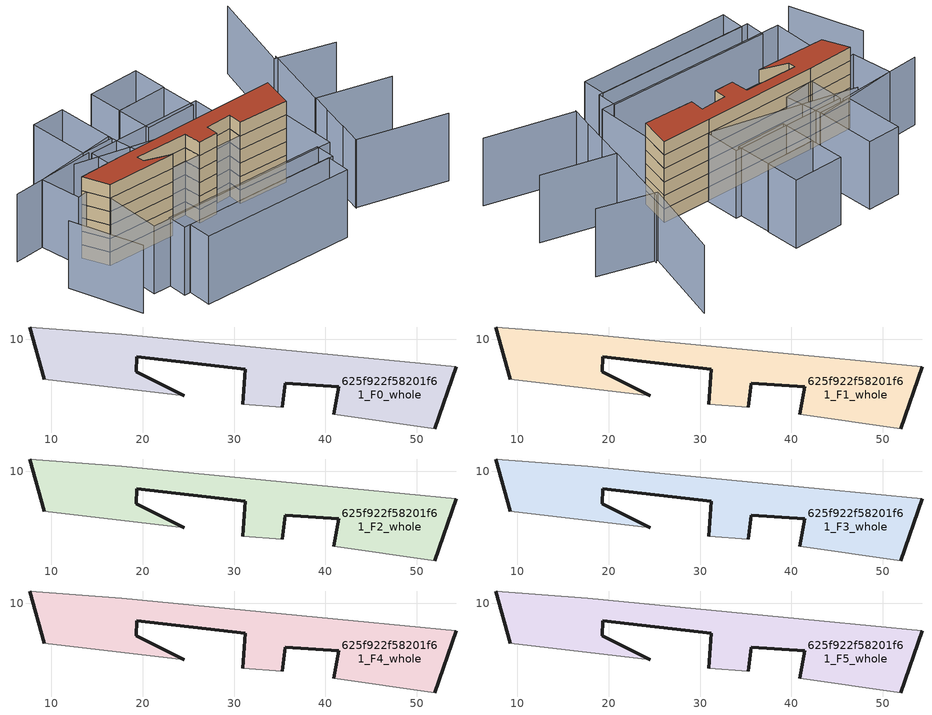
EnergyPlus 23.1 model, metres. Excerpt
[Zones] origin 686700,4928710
625f922f58201f61_F0_whole
 floor ground (EU_floor_Construction): 54.29,7.03 51.96,0.23 40.92,1.79 41.45,4.84 35.58,5.2 35.29,2.59 30.96,2.9 31.21,6.76 19.36,8.1 19.31,6.45 24.56,3.85 9.23,5.63 7.62,11.33 17.71,10.57 43.05,8.12 z0
 wall outside (EU_wall_Construction): 7.62,11.33 9.23,5.63 / 24.56,3.85 19.31,6.45 19.36,8.1 31.21,6.76 30.96,2.9 / 35.29,2.59 35.58,5.2 41.45,4.84 40.92,1.79 / 51.96,0.23 54.29,7.03 z0:3
 wall adiabatic (EU_wall_Construction): 9.23,5.63 24.56,3.85 / 30.96,2.9 35.29,2.59 / 40.92,1.79 51.96,0.23 / 54.29,7.03 43.05,8.12 17.71,10.57 7.62,11.33 z0:3
625f922f58201f61_F1_whole
 floor to 625f922f58201f61_F0_whole (EU_floor_Construction): 54.29,7.03 51.96,0.23 40.92,1.79 41.45,4.84 35.58,5.2 35.29,2.59 30.96,2.9 31.21,6.76 19.36,8.1 19.31,6.45 24.56,3.85 9.23,5.63 7.62,11.33 17.71,10.57 43.05,8.12 z3
 wall outside (EU_wall_Construction): 7.62,11.33 9.23,5.63 / 24.56,3.85 19.31,6.45 19.36,8.1 31.21,6.76 30.96,2.9 / 35.29,2.59 35.58,5.2 41.45,4.84 40.92,1.79 / 51.96,0.23 54.29,7.03 z3:6
 wall adiabatic (EU_wall_Construction): 9.23,5.63 24.56,3.85 / 30.96,2.9 35.29,2.59 / 40.92,1.79 51.96,0.23 / 54.29,7.03 43.05,8.12 17.71,10.57 7.62,11.33 z3:6
625f922f58201f61_F2_whole
 floor to 625f922f58201f61_F1_whole (EU_floor_Construction): 54.29,7.03 51.96,0.23 40.92,1.79 41.45,4.84 35.58,5.2 35.29,2.59 30.96,2.9 31.21,6.76 19.36,8.1 19.31,6.45 24.56,3.85 9.23,5.63 7.62,11.33 17.71,10.57 43.05,8.12 z6
 wall outside (EU_wall_Construction): 7.62,11.33 9.23,5.63 / 24.56,3.85 19.31,6.45 19.36,8.1 31.21,6.76 30.96,2.9 / 35.29,2.59 35.58,5.2 41.45,4.84 40.92,1.79 / 51.96,0.23 54.29,7.03 z6:9
 wall adiabatic (EU_wall_Construction): 9.23,5.63 24.56,3.85 / 30.96,2.9 35.29,2.59 / 40.92,1.79 51.96,0.23 / 54.29,7.03 43.05,8.12 17.71,10.57 7.62,11.33 z6:9
625f922f58201f61_F3_whole
 floor to 625f922f58201f61_F2_whole (EU_floor_Construction): 54.29,7.03 51.96,0.23 40.92,1.79 41.45,4.84 35.58,5.2 35.29,2.59 30.96,2.9 31.21,6.76 19.36,8.1 19.31,6.45 24.56,3.85 9.23,5.63 7.62,11.33 17.71,10.57 43.05,8.12 z9
 wall outside (EU_wall_Construction): 7.62,11.33 9.23,5.63 / 24.56,3.85 19.31,6.45 19.36,8.1 31.21,6.76 30.96,2.9 / 35.29,2.59 35.58,5.2 41.45,4.84 40.92,1.79 / 51.96,0.23 54.29,7.03 z9:12
 wall adiabatic (EU_wall_Construction): 9.23,5.63 24.56,3.85 / 30.96,2.9 35.29,2.59 / 40.92,1.79 51.96,0.23 / 54.29,7.03 43.05,8.12 17.71,10.57 7.62,11.33 z9:12
625f922f58201f61_F4_whole
 floor to 625f922f58201f61_F3_whole (EU_floor_Construction): 54.29,7.03 51.96,0.23 40.92,1.79 41.45,4.84 35.58,5.2 35.29,2.59 30.96,2.9 31.21,6.76 19.36,8.1 19.31,6.45 24.56,3.85 9.23,5.63 7.62,11.33 17.71,10.57 43.05,8.12 z12
 wall outside (EU_wall_Construction): 7.62,11.33 9.23,5.63 / 24.56,3.85 19.31,6.45 19.36,8.1 31.21,6.76 30.96,2.9 / 35.29,2.59 35.58,5.2 41.45,4.84 40.92,1.79 / 51.96,0.23 54.29,7.03 z12:15
 wall adiabatic (EU_wall_Construction): 9.23,5.63 24.56,3.85 / 30.96,2.9 35.29,2.59 / 40.92,1.79 51.96,0.23 / 54.29,7.03 43.05,8.12 17.71,10.57 7.62,11.33 z12:15
625f922f58201f61_F5_whole
 floor to 625f922f58201f61_F4_whole (EU_floor_Construction): 54.29,7.03 51.96,0.23 40.92,1.79 41.45,4.84 35.58,5.2 35.29,2.59 30.96,2.9 31.21,6.76 19.36,8.1 19.31,6.45 24.56,3.85 9.23,5.63 7.62,11.33 17.71,10.57 43.05,8.12 z15
 wall outside (EU_wall_Construction): 7.62,11.33 9.23,5.63 / 24.56,3.85 19.31,6.45 19.36,8.1 31.21,6.76 30.96,2.9 / 35.29,2.59 35.58,5.2 41.45,4.84 40.92,1.79 / 51.96,0.23 54.29,7.03 z15:18
 wall adiabatic (EU_wall_Construction): 9.23,5.63 24.56,3.85 / 30.96,2.9 35.29,2.59 / 40.92,1.79 51.96,0.23 / 54.29,7.03 43.05,8.12 17.71,10.57 7.62,11.33 z15:18
 roof outside (EU_roof_Construction): 51.96,0.23 54.29,7.03 43.05,8.12 17.71,10.57 7.62,11.33 9.23,5.63 24.56,3.85 19.31,6.45 19.36,8.1 31.21,6.76 30.96,2.9 35.29,2.59 35.58,5.2 41.45,4.84 40.92,1.79 z18
shading: 54.3,-14.99 72.51,-21.69 / 54.19,-15.15 56.12,-10.02 / 55.98,-10.42 58.13,-4.4 / 57.86,-5.29 59.77,0.01 / -1.52,6.26 1.58,-9.54 / 74.76,-5.62 59.7,0.04 / 59.7,0.04 65.27,14.87 / 76.21,9.67 64.42,14.45 / 64.42,14.45 71.87,32.81 / 18,18.85 -1.25,19.37 / 53.44,4.56 13.32,18.3 / 12.52,-11.34 46.4,-15.32 / 46.4,-15.32 45.79,-20.48 / 45.79,-20.48 11.91,-16.5 / 11.91,-16.5 12.52,-11.34 / 47.28,-15.51 11.18,-11.18 / 11.18,-11.18 11.69,-6.9 / 11.69,-6.9 47.8,-11.23 / 47.8,-11.23 47.28,-15.51 / 50.48,-11.86 7.73,-6.64 / 7.73,-6.64 9.25,5.77 / 9.25,5.77 52,0.55 / 52,0.55 50.48,-11.86 / 43.41,8.09 17.51,10.59 / 17.51,10.59 18.26,18.38 / 18.26,18.38 44.17,15.87 / 44.17,15.87 43.41,8.09 / 5.4,19.19 24.31,19.73 / 24.31,19.73 24.57,10.77 / 24.57,10.77 5.66,10.23 / 5.66,10.23 5.4,19.19 / 32.29,24.16 43.54,23.25 / 43.54,23.25 42.9,15.37 / 42.9,15.37 31.65,16.28 / 31.65,16.28 32.29,24.16 / 18.21,32.75 25.38,32.19 / 25.38,32.19 24.34,18.93 / 24.34,18.93 17.18,19.49 / 17.18,19.49 18.21,32.75 / 32.29,24.1 32.86,31.71 / 32.86,31.71 44.18,30.85 / 44.18,30.85 43.61,23.25 / 43.61,23.25 32.29,24.1 z0:15
[Building]
EU S2 Campaign: North Axis=0; Terrain=City; Solar Distribution=FullExterior
[Site:Location]
Bologna: Latitude=44.5; Longitude=11.25; Time Zone=1; Elevation=37
[SizingPeriod:WeatherFileDays]
AnnualSizingPeriod: Begin Month=1; Begin Day of Month=1; End Month=12; End Day of Month=31; Day of Week for Start Day=Monday; Use Weather File Daylight Saving Period=No; Use Weather File Rain and Snow Indicators=No
[MATERIAL]
EU_InternalMass_Material: Roughness=MediumRough; Thickness=0.1; Conductivity=1; Density=1800; Specific Heat=900; Thermal Absorptance=0.9; Solar Absorptance=0.7; Visible Absorptance=0.7
[MATERIAL:NOMASS] Roughness=MediumRough; Thermal Absorptance=0.9; Solar Absorptance=0.7; Visible Absorptance=0.7
Name | Thermal Resistance
EU_wall_NoMass | 0.905828
EU_roof_NoMass | 0.37593
EU_floor_NoMass | 0.67114
[CONSTRUCTION]
EU_wall_Construction: EU_wall_NoMass
EU_roof_Construction: EU_roof_NoMass
EU_floor_Construction: EU_floor_NoMass
EU_InternalMass_Construction: EU_InternalMass_Material
[ZONE] Type=1; Multiplier=1; Ceiling Height=autocalculate; Floor Area=autocalculate; Part of Total Floor Area=Yes
Name | Volume
625f922f58201f61_F0_whole | 676.846
625f922f58201f61_F1_whole; 625f922f58201f61_F2_whole; 625f922f58201f61_F3_whole; 625f922f58201f61_F4_whole; 625f922f58201f61_F5_whole | 676.85
[INTERNALMASS] Construction=EU_InternalMass_Construction; Surface Area=225.616
Name | Zone or ZoneList
625f922f58201f61_F0_whole_EU_InternalMass | 625f922f58201f61_F0_whole
625f922f58201f61_F1_whole_EU_InternalMass | 625f922f58201f61_F1_whole
625f922f58201f61_F2_whole_EU_InternalMass | 625f922f58201f61_F2_whole
625f922f58201f61_F3_whole_EU_InternalMass | 625f922f58201f61_F3_whole
625f922f58201f61_F4_whole_EU_InternalMass | 625f922f58201f61_F4_whole
625f922f58201f61_F5_whole_EU_InternalMass | 625f922f58201f61_F5_whole
[OTHEREQUIPMENT] Fuel Type=Electricity; Design Level Calculation Method=Watts/Area; Power per Zone Floor Area=1; Fraction Latent=0; Fraction Radiant=0; Fraction Lost=0; Carbon Dioxide Generation Rate=0; EndUse Subcategory=EU_Step8_InternalGains
Name | Zone or ZoneList or Space or SpaceList | Schedule
EU_Step8_InternalGain_625f922f58201f61_F0_whole_f000 | 625f922f58201f61_F0_whole | EU_Step8_GainSchedule_625f922f58201f61_F0_whole_f000
EU_Step8_InternalGain_625f922f58201f61_F1_whole_f000 | 625f922f58201f61_F1_whole | EU_Step8_GainSchedule_625f922f58201f61_F1_whole_f000
EU_Step8_InternalGain_625f922f58201f61_F2_whole_f000 | 625f922f58201f61_F2_whole | EU_Step8_GainSchedule_625f922f58201f61_F2_whole_f000
EU_Step8_InternalGain_625f922f58201f61_F3_whole_f000 | 625f922f58201f61_F3_whole | EU_Step8_GainSchedule_625f922f58201f61_F3_whole_f000
EU_Step8_InternalGain_625f922f58201f61_F4_whole_f000 | 625f922f58201f61_F4_whole | EU_Step8_GainSchedule_625f922f58201f61_F4_whole_f000
EU_Step8_InternalGain_625f922f58201f61_F5_whole_f000 | 625f922f58201f61_F5_whole | EU_Step8_GainSchedule_625f922f58201f61_F5_whole_f000
[ZONEVENTILATION:DESIGNFLOWRATE] Schedule=EU_AlwaysOn; Design Flow Rate Calculation Method=AirChanges/Hour; Air Changes per Hour=0.73129; Ventilation Type=Natural; Fan Pressure Rise=0; Fan Total Efficiency=1; Constant Term Coefficient=1; Temperature Term Coefficient=0; Velocity Term Coefficient=0; Velocity Squared Term Coefficient=0; Minimum Indoor Temperature=-100; Maximum Indoor Temperature=100; Delta Temperature=-100; Minimum Outdoor Temperature=-100; Maximum Outdoor Temperature=100; Maximum Wind Speed=40
Name | Zone or ZoneList or Space or SpaceList
EU_ConstantAir_625f922f58201f61_F0_whole | 625f922f58201f61_F0_whole
EU_ConstantAir_625f922f58201f61_F1_whole | 625f922f58201f61_F1_whole
EU_ConstantAir_625f922f58201f61_F2_whole | 625f922f58201f61_F2_whole
EU_ConstantAir_625f922f58201f61_F3_whole | 625f922f58201f61_F3_whole
EU_ConstantAir_625f922f58201f61_F4_whole | 625f922f58201f61_F4_whole
EU_ConstantAir_625f922f58201f61_F5_whole | 625f922f58201f61_F5_whole
[HVACTEMPLATE:THERMOSTAT] Constant Heating Setpoint=20; Constant Cooling Setpoint=50
EU_HeatOnly_625f922f58201f61_F0_whole; EU_HeatOnly_625f922f58201f61_F1_whole; EU_HeatOnly_625f922f58201f61_F2_whole; EU_HeatOnly_625f922f58201f61_F3_whole; EU_HeatOnly_625f922f58201f61_F4_whole; EU_HeatOnly_625f922f58201f61_F5_whole
[HVACTEMPLATE:ZONE:IDEALLOADSAIRSYSTEM] System Availability Schedule=EU_AlwaysOn; Maximum Heating Supply Air Temperature=50; Minimum Cooling Supply Air Temperature=13; Maximum Heating Supply Air Humidity Ratio=0.0156; Minimum Cooling Supply Air Humidity Ratio=0.0077; Heating Limit=NoLimit; Cooling Limit=NoLimit; Heating Availability Schedule=EU_AlwaysOn; Cooling Availability Schedule=EU_CoolingOff; Dehumidification Control Type=ConstantSensibleHeatRatio; Cooling Sensible Heat Ratio=0.7; Dehumidification Setpoint=60; Humidification Control Type=None; Humidification Setpoint=30; Outdoor Air Method=None; Outdoor Air Flow Rate per Person=0.00944; Outdoor Air Flow Rate per Zone Floor Area=0; Outdoor Air Flow Rate per Zone=0; Demand Controlled Ventilation Type=None; Outdoor Air Economizer Type=NoEconomizer; Heat Recovery Type=None; Sensible Heat Recovery Effectiveness=0.7; Latent Heat Recovery Effectiveness=0.65
Name | Template Thermostat
625f922f58201f61_F0_whole | EU_HeatOnly_625f922f58201f61_F0_whole
625f922f58201f61_F1_whole | EU_HeatOnly_625f922f58201f61_F1_whole
625f922f58201f61_F2_whole | EU_HeatOnly_625f922f58201f61_F2_whole
625f922f58201f61_F3_whole | EU_HeatOnly_625f922f58201f61_F3_whole
625f922f58201f61_F4_whole | EU_HeatOnly_625f922f58201f61_F4_whole
625f922f58201f61_F5_whole | EU_HeatOnly_625f922f58201f61_F5_whole
[SIZING:ZONE] Zone Cooling Design Supply Air Temperature Input Method=SupplyAirTemperature; Zone Cooling Design Supply Air Temperature=13; Zone Heating Design Supply Air Temperature Input Method=SupplyAirTemperature; Zone Heating Design Supply Air Temperature=50; Zone Cooling Design Supply Air Humidity Ratio=0.008; Zone Heating Design Supply Air Humidity Ratio=0.008; Cooling Design Air Flow Method=DesignDay; Cooling Design Air Flow Rate=0; Cooling Minimum Air Flow per Zone Floor Area=0.000762; Cooling Minimum Air Flow=0; Cooling Minimum Air Flow Fraction=0.2; Heating Design Air Flow Method=DesignDay; Heating Design Air Flow Rate=0; Heating Maximum Air Flow per Zone Floor Area=0.002032; Heating Maximum Air Flow=0.141576; Heating Maximum Air Flow Fraction=0.3; Account for Dedicated Outdoor Air System=No; Dedicated Outdoor Air System Control Strategy=NeutralSupplyAir; Dedicated Outdoor Air Low Setpoint Temperature for Design=autosize; Dedicated Outdoor Air High Setpoint Temperature for Design=autosize; Zone Load Sizing Method=Sensible Load Only No Latent Load; Zone Latent Cooling Design Supply Air Humidity Ratio Input Method=HumidityRatioDifference; Zone Cooling Design Supply Air Humidity Ratio Difference=0.005; Zone Latent Heating Design Supply Air Humidity Ratio Input Method=HumidityRatioDifference; Zone Humidification Design Supply Air Humidity Ratio Difference=0.005
625f922f58201f61_F0_whole; 625f922f58201f61_F1_whole; 625f922f58201f61_F2_whole; 625f922f58201f61_F3_whole; 625f922f58201f61_F4_whole; 625f922f58201f61_F5_whole
[SCHEDULE:CONSTANT]
Name | Hourly Value
EU_AlwaysOn | 1
EU_CoolingOff | 0
[SCHEDULE:FILE] Column Number=1; Rows to Skip at Top=0; Number of Hours of Data=8760; Column Separator=Comma; Interpolate to Timestep=No; Minutes per Item=60; Adjust Schedule for Daylight Savings=Yes
Name | File
EU_Step8_GainSchedule_625f922f58201f61_F0_whole_f000 | ../../schedules/625f922f58201f61/625f922f58201f61_F0_whole_f000_gain.csv
EU_Step8_GainSchedule_625f922f58201f61_F1_whole_f000 | ../../schedules/625f922f58201f61/625f922f58201f61_F1_whole_f000_gain.csv
EU_Step8_GainSchedule_625f922f58201f61_F2_whole_f000 | ../../schedules/625f922f58201f61/625f922f58201f61_F2_whole_f000_gain.csv
EU_Step8_GainSchedule_625f922f58201f61_F3_whole_f000 | ../../schedules/625f922f58201f61/625f922f58201f61_F3_whole_f000_gain.csv
EU_Step8_GainSchedule_625f922f58201f61_F4_whole_f000 | ../../schedules/625f922f58201f61/625f922f58201f61_F4_whole_f000_gain.csv
EU_Step8_GainSchedule_625f922f58201f61_F5_whole_f000 | ../../schedules/625f922f58201f61/625f922f58201f61_F5_whole_f000_gain.csv
